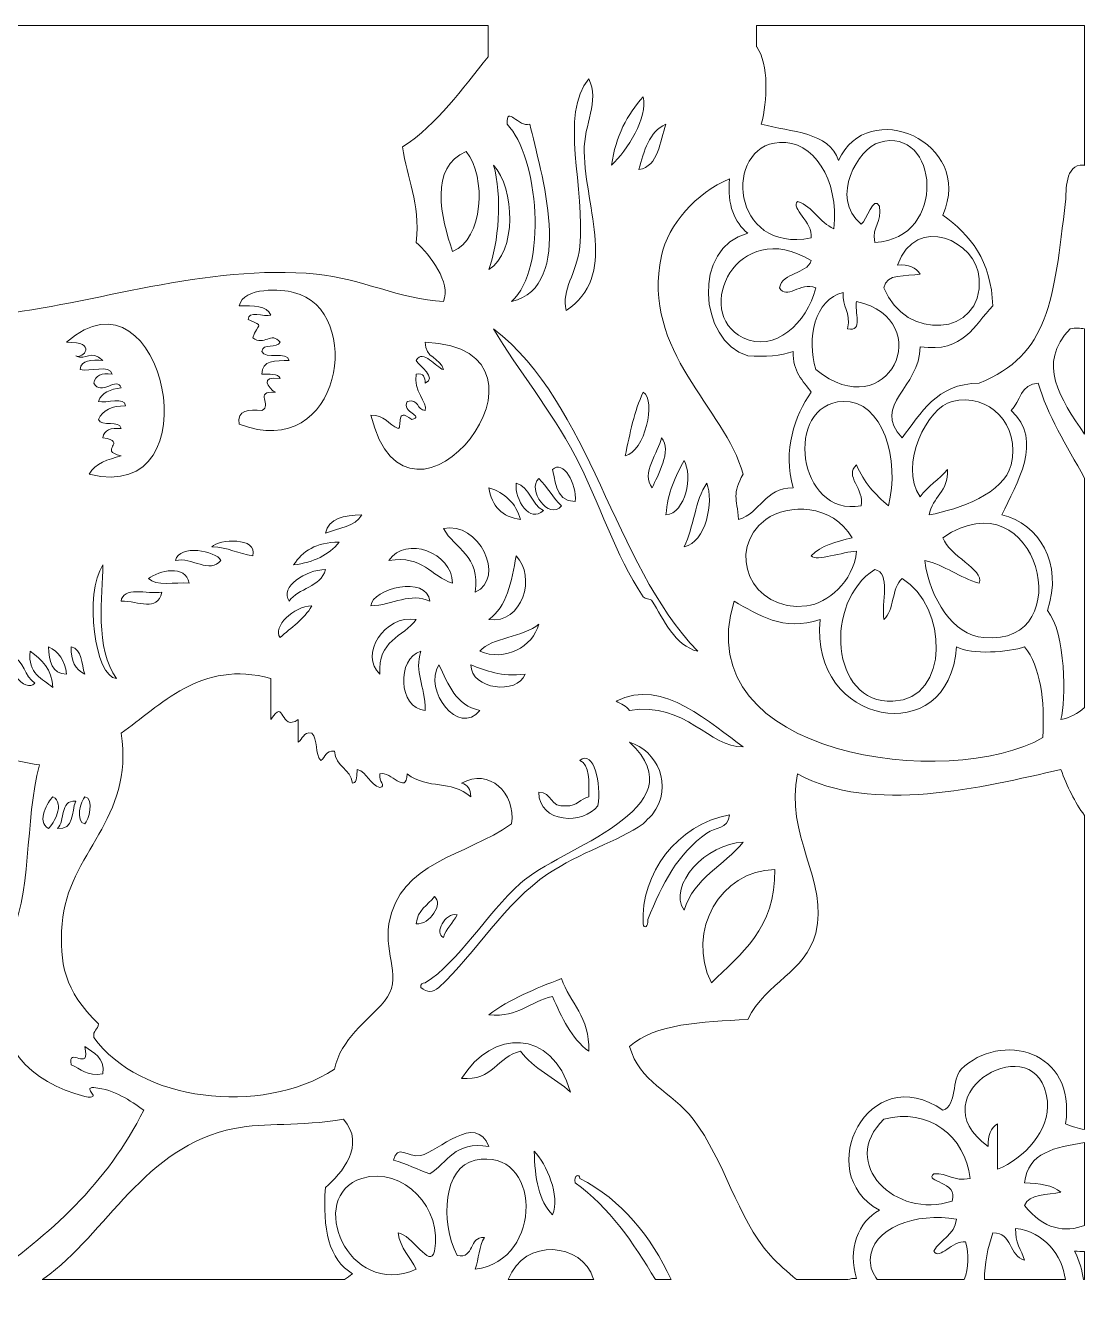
# Model space of a CAD drawing. Header units: millimetres. Extents: x -1200 to 1200, y -609 to 618.
# Drawn here: x 203 to 1200, y -609 to 590 of the extents above; entities that cross this region are included whole.
import ezdxf

# ---------------------------------------------------------------- set-up
doc = ezdxf.new("R2010")
doc.units = ezdxf.units.MM
doc.header["$MEASUREMENT"] = 0
doc.layers.add('Layer 1', color=7, linetype='Continuous')

msp = doc.modelspace()

# ---------------------------------------------------------------- linework, layer by layer
at = {"layer": 'Layer 1', "color": 250, "lineweight": 20}
for points, knots in [([(638.6549, 560.4692), (638.6549, 560.4692), (638.6549, 589.9734), (638.6549, 589.9734), (638.6549, 589.9734), (-224.3092, 589.9734), (-224.3092, 589.9734), (-222.1665, 581.8526), (-221.8859, 572.2753), (-224.0631, 561.2108), (-222.739, 555.4054), (-213.3617, 557.6607), (-206.9671, 556.9343), (-215.7994, 531.5684), (-242.899, 524.4742), (-258.255, 505.6338), (-208.758, 476.6841), (-141.5784, 462.6889), (-74.476, 462.8823), (-77.9336, 482.8049), (-93.6852, 541.579), (-65.9295, 561.2108), (-19.3217, 584.0377), (29.5794, 560.7917), (36.6441, 518.4581), (113.0028, 579.8385), (199.8909, 465.2707), (130.6693, 407.3052), (157.4608, 389.9287), (177.1866, 365.4813), (173.4086, 317.5275), (266.4697, 327.5393), (373.3307, 366.0245), (476.8562, 356.0027), (518.9558, 351.9297), (555.5843, 332.2318), (596.5247, 330.353), (604.1528, 348.0875), (583.6481, 374.3823), (570.8812, 385.93), (574.8707, 424.1223), (562.0735, 445.522), (558.0596, 475.7066), (591.328, 497.5559), (613.8088, 530.1941), (638.6549, 560.4692)], [0, 0, 0, 0, 0.066666667, 0.066666667, 0.066666667, 0.133333333, 0.133333333, 0.133333333, 0.2, 0.2, 0.2, 0.266666667, 0.266666667, 0.266666667, 0.333333333, 0.333333333, 0.333333333, 0.4, 0.4, 0.4, 0.466666667, 0.466666667, 0.466666667, 0.533333333, 0.533333333, 0.533333333, 0.6, 0.6, 0.6, 0.666666667, 0.666666667, 0.666666667, 0.733333333, 0.733333333, 0.733333333, 0.8, 0.8, 0.8, 0.866666667, 0.866666667, 0.866666667, 0.933333333, 0.933333333, 0.933333333, 1, 1, 1, 1]), ([(891.2957, 589.9734), (891.2957, 589.9734), (891.2957, 569.7424), (891.2957, 569.7424), (891.2957, 569.7424), (891.4238, 569.7597), (891.4238, 569.7597), (902.9763, 553.4351), (901.5068, 518.8265), (895.697, 497.0829), (923.8767, 489.6468), (959.8106, 489.9612), (968.354, 462.8823), (995.3906, 523.6105), (1096.6412, 481.0756), (1066.6523, 411.5807), (1092.3293, 393.0893), (1112.0968, 368.6826), (1113.6659, 326.0775), (1095.8194, 308.3022), (1086.7411, 281.7573), (1045.2842, 287.6024), (1045.1835, 249.2005), (999.1472, 233.2746), (1028.1862, 202.0991), (1046.4934, 225.1122), (1059.9587, 252.9745), (1100.8443, 253.4018), (1166.4252, 280.2874), (1170.9761, 330.6714), (1182.0476, 424.4061), (1183.2243, 434.3537), (1180.6869, 459.3829), (1199.1436, 458.6068), (1199.4202, 458.4725), (1199.6876, 458.3311), (1199.95, 458.1867), (1199.95, 458.1867), (1199.95, 589.9734), (1199.95, 589.9734), (1199.95, 589.9734), (891.2957, 589.9734), (891.2957, 589.9734)], [0, 0, 0, 0, 0.071428571, 0.071428571, 0.071428571, 0.142857143, 0.142857143, 0.142857143, 0.214285714, 0.214285714, 0.214285714, 0.285714286, 0.285714286, 0.285714286, 0.357142857, 0.357142857, 0.357142857, 0.428571429, 0.428571429, 0.428571429, 0.5, 0.5, 0.5, 0.571428571, 0.571428571, 0.571428571, 0.642857143, 0.642857143, 0.642857143, 0.714285714, 0.714285714, 0.714285714, 0.785714286, 0.785714286, 0.785714286, 0.857142857, 0.857142857, 0.857142857, 0.928571429, 0.928571429, 0.928571429, 1, 1, 1, 1]), ([(729.0149, 471.4311), (729.0149, 471.4311), (729.0149, 471.4311), (729.0149, 471.4311), (728.5064, 497.4095), (744.0159, 518.5253), (733.2891, 539.8335), (705.1878, 506.3011), (730.4295, 436.3546), (724.7406, 381.6545), (722.0691, 355.9539), (707.2665, 341.9506), (711.92, 321.803), (761.2827, 354.1544), (730.1081, 415.6802), (729.0149, 471.4311)], [0, 0, 0, 0, 0.2, 0.2, 0.2, 0.4, 0.4, 0.4, 0.6, 0.6, 0.6, 0.8, 0.8, 0.8, 1, 1, 1, 1]), ([(660.6332, 330.353), (660.6332, 330.353), (660.6332, 330.353), (660.6332, 330.353), (721.6523, 344.282), (687.9504, 453.7636), (677.7282, 497.0829), (667.3186, 493.2662), (655.7447, 516.1449), (656.3589, 497.0829), (685.9837, 467.1486), (695.1911, 361.3056), (660.6332, 330.353)], [0, 0, 0, 0, 0.25, 0.25, 0.25, 0.5, 0.5, 0.5, 0.75, 0.75, 0.75, 1, 1, 1, 1]), ([(784.576, 522.7336), (784.576, 522.7336), (784.576, 522.7336), (784.576, 522.7336), (769.5455, 506.4171), (758.7149, 485.8984), (754.6594, 458.6068), (769.4845, 472.3497), (789.2844, 503.6757), (784.576, 522.7336)], [0, 0, 0, 0, 0.333333333, 0.333333333, 0.333333333, 0.666666667, 0.666666667, 0.666666667, 1, 1, 1, 1]), ([(805.9451, 497.0829), (805.9451, 497.0829), (805.9451, 497.0829), (805.9451, 497.0829), (789.9973, 490.2349), (785.5024, 471.9286), (780.3017, 454.3313), (799.7387, 457.6882), (799.5719, 480.6585), (805.9451, 497.0829)], [0, 0, 0, 0, 0.333333333, 0.333333333, 0.333333333, 0.666666667, 0.666666667, 0.666666667, 1, 1, 1, 1]), ([(1006.8181, 479.982), (1006.8181, 479.982), (1006.8181, 479.982), (1006.8181, 479.982), (987.3608, 474.372), (959.413, 428.5686), (989.7221, 403.0297), (994.99, 406.7162), (1001.5503, 430.5512), (1006.8181, 420.1296), (1009.8446, 404.2748), (999.5185, 401.7857), (1002.5448, 385.93), (1072.0696, 389.2411), (1062.5836, 496.0636), (1006.8181, 479.982)], [0, 0, 0, 0, 0.2, 0.2, 0.2, 0.4, 0.4, 0.4, 0.6, 0.6, 0.6, 0.8, 0.8, 0.8, 1, 1, 1, 1]), ([(912.7919, 479.982), (912.7919, 479.982), (912.7919, 479.982), (912.7919, 479.982), (859.6654, 476.5712), (866.7821, 374.5501), (942.7096, 390.2054), (944.417, 404.9839), (922.6595, 418.268), (929.8889, 424.4061), (944.6509, 419.2202), (950.0631, 404.6828), (964.0797, 398.7543), (968.8625, 445.5718), (944.5961, 482.0246), (912.7919, 479.982)], [0, 0, 0, 0, 0.2, 0.2, 0.2, 0.4, 0.4, 0.4, 0.6, 0.6, 0.6, 0.8, 0.8, 0.8, 1, 1, 1, 1]), ([(605.0711, 377.379), (605.0711, 377.379), (605.0711, 377.379), (605.0711, 377.379), (634.2718, 388.7904), (637.1224, 447.2727), (617.8948, 471.4311), (582.7643, 457.1541), (594.2783, 408.8922), (605.0711, 377.379)], [0, 0, 0, 0, 0.333333333, 0.333333333, 0.333333333, 0.666666667, 0.666666667, 0.666666667, 1, 1, 1, 1]), ([(643.5372, 458.6068), (643.5372, 458.6068), (643.5372, 458.6068), (643.5372, 458.6068), (652.3186, 430.1179), (648.2529, 384.515), (639.2641, 360.2792), (665.5705, 376.6771), (663.9759, 436.6466), (643.5372, 458.6068)], [0, 0, 0, 0, 0.333333333, 0.333333333, 0.333333333, 0.666666667, 0.666666667, 0.666666667, 1, 1, 1, 1]), ([(801.6708, 373.1056), (801.6708, 373.1056), (801.6708, 373.1056), (801.6708, 373.1056), (782.4678, 282.7664), (861.373, 230.6603), (878.601, 167.8985), (868.1794, 149.0866), (872.4923, 145.8884), (874.3268, 125.1469), (895.0838, 131.4589), (898.6512, 154.9694), (925.6146, 155.0742), (915.735, 190.3012), (927.1126, 222.9617), (942.7096, 244.8508), (935.0256, 255.6895), (925.0503, 264.2395), (925.6146, 283.3259), (914.3702, 278.9009), (899.3866, 278.2082), (882.8753, 279.0504), (836.3875, 293.6885), (830.7546, 381.4866), (882.8753, 394.4798), (870.6384, 405.0429), (863.4098, 420.6077), (865.7794, 445.7814), (834.0769, 431.9449), (808.0644, 403.1894), (801.6708, 373.1056)], [0, 0, 0, 0, 0.1, 0.1, 0.1, 0.2, 0.2, 0.2, 0.3, 0.3, 0.3, 0.4, 0.4, 0.4, 0.5, 0.5, 0.5, 0.6, 0.6, 0.6, 0.7, 0.7, 0.7, 0.8, 0.8, 0.8, 0.9, 0.9, 0.9, 1, 1, 1, 1]), ([(878.601, 296.1533), (878.601, 296.1533), (878.601, 296.1533), (878.601, 296.1533), (907.9584, 281.8184), (938.9957, 309.6409), (946.9839, 343.1784), (932.0296, 349.1821), (919.6248, 331.1881), (912.7919, 343.1784), (916.1987, 358.2956), (937.7478, 355.2693), (942.7096, 368.8302), (872.5583, 411.2593), (830.1201, 319.8205), (878.601, 296.1533)], [0, 0, 0, 0, 0.2, 0.2, 0.2, 0.4, 0.4, 0.4, 0.6, 0.6, 0.6, 0.8, 0.8, 0.8, 1, 1, 1, 1]), ([(1100.8443, 351.7283), (1100.8443, 351.7283), (1100.8443, 351.7283), (1100.8443, 351.7283), (1098.4442, 387.3164), (1041.6018, 413.5094), (1023.9151, 364.5547), (1034.5279, 365.1975), (1041.6516, 362.3463), (1045.2842, 356.0027), (1032.0364, 353.5816), (1012.7784, 357.1644), (1011.0913, 343.1784), (1030.4581, 292.3813), (1104.5418, 296.9447), (1100.8443, 351.7283)], [0, 0, 0, 0, 0.2, 0.2, 0.2, 0.4, 0.4, 0.4, 0.6, 0.6, 0.6, 0.8, 0.8, 0.8, 1, 1, 1, 1]), ([(271.7089, 236.3008), (271.7089, 236.3008), (271.7089, 236.3008), (271.7089, 236.3008), (279.2211, 233.8401), (296.8184, 241.4695), (297.3513, 232.0254), (284.3221, 232.234), (275.5907, 228.1436), (271.7089, 219.201), (274.3001, 211.819), (291.9808, 219.5255), (293.0782, 210.6491), (283.3368, 211.8444), (277.0144, 209.6227), (275.9832, 202.0991), (300.3656, 197.9671), (270.2273, 190.6694), (293.0782, 184.9983), (280.6774, 181.7248), (268.4944, 178.2357), (263.1604, 167.8985), (382.826, 137.1036), (332.8704, 372.8961), (241.7903, 291.8779), (271.474, 292.6327), (257.2083, 275.6111), (250.3388, 279.0504), (260.7076, 273.8584), (263.5702, 286.0654), (275.9832, 274.777), (265.3805, 275.4016), (255.2435, 275.5695), (254.6131, 266.2261), (263.4655, 263.684), (282.6899, 271.5127), (284.5307, 261.9506), (274.7893, 263.1458), (268.4649, 260.9252), (267.4337, 253.4018), (274.3296, 240.9009), (289.4638, 260.2193), (293.0782, 249.1263), (283.1069, 247.699), (274.6642, 244.743), (271.7089, 236.3008)], [0, 0, 0, 0, 0.066666667, 0.066666667, 0.066666667, 0.133333333, 0.133333333, 0.133333333, 0.2, 0.2, 0.2, 0.266666667, 0.266666667, 0.266666667, 0.333333333, 0.333333333, 0.333333333, 0.4, 0.4, 0.4, 0.466666667, 0.466666667, 0.466666667, 0.533333333, 0.533333333, 0.533333333, 0.6, 0.6, 0.6, 0.666666667, 0.666666667, 0.666666667, 0.733333333, 0.733333333, 0.733333333, 0.8, 0.8, 0.8, 0.866666667, 0.866666667, 0.866666667, 0.933333333, 0.933333333, 0.933333333, 1, 1, 1, 1]), ([(455.4849, 338.9029), (455.4849, 338.9029), (455.4849, 338.9029), (455.4849, 338.9029), (444.684, 341.5334), (408.3311, 344.7103), (404.2002, 326.0775), (417.7052, 326.7621), (429.9921, 326.2281), (434.1158, 317.5275), (427.9063, 315.19), (412.0247, 322.5212), (412.7466, 313.2531), (429.1877, 306.5566), (421.2199, 309.8871), (417.0208, 296.1533), (427.6805, 287.936), (434.5836, 302.6738), (442.6643, 291.8779), (440.0426, 285.9494), (426.211, 291.234), (425.5693, 283.3259), (428.5358, 274.893), (449.4168, 284.3777), (451.2117, 274.777), (438.4734, 274.6936), (425.1707, 275.1768), (425.5693, 261.9506), (431.9629, 261.2243), (441.3412, 263.4785), (442.6643, 257.6762), (423.4236, 260.6526), (431.249, 248.8892), (438.3901, 244.8508), (417.1969, 246.6543), (435.9738, 232.0467), (425.5693, 227.7509), (413.3314, 228.5932), (402.2416, 228.285), (404.2002, 214.9246), (501.0504, 177.5511), (522.988, 322.4785), (455.4849, 338.9029)], [0, 0, 0, 0, 0.071428571, 0.071428571, 0.071428571, 0.142857143, 0.142857143, 0.142857143, 0.214285714, 0.214285714, 0.214285714, 0.285714286, 0.285714286, 0.285714286, 0.357142857, 0.357142857, 0.357142857, 0.428571429, 0.428571429, 0.428571429, 0.5, 0.5, 0.5, 0.571428571, 0.571428571, 0.571428571, 0.642857143, 0.642857143, 0.642857143, 0.714285714, 0.714285714, 0.714285714, 0.785714286, 0.785714286, 0.785714286, 0.857142857, 0.857142857, 0.857142857, 0.928571429, 0.928571429, 0.928571429, 1, 1, 1, 1]), ([(946.9839, 266.2261), (946.9839, 266.2261), (946.9839, 266.2261), (946.9839, 266.2261), (1015.3157, 210.6002), (1062.4208, 312.7862), (985.449, 330.353), (982.8618, 321.5396), (992.3438, 300.6526), (976.9015, 304.7022), (980.1852, 320.8143), (971.6886, 325.1386), (972.6272, 338.9029), (946.0981, 331.9399), (938.1139, 295.8523), (946.9839, 266.2261)], [0, 0, 0, 0, 0.2, 0.2, 0.2, 0.4, 0.4, 0.4, 0.6, 0.6, 0.6, 0.8, 0.8, 0.8, 1, 1, 1, 1]), ([(720.4664, 184.9983), (720.4664, 184.9983), (720.4664, 184.9983), (720.4664, 184.9983), (743.7474, 140.8369), (757.9633, 91.8353), (784.576, 52.4701), (786.2244, 50.0318), (791.0621, 51.4844), (793.1235, 48.1946), (803.4292, 31.7622), (814.4275, 6.2192), (835.8617, 1.1685), (754.9085, 85.4938), (736.5394, 232.4252), (643.5372, 304.7022), (667.1152, 264.5395), (697.0654, 229.3948), (720.4664, 184.9983)], [0, 0, 0, 0, 0.166666667, 0.166666667, 0.166666667, 0.333333333, 0.333333333, 0.333333333, 0.5, 0.5, 0.5, 0.666666667, 0.666666667, 0.666666667, 0.833333333, 0.833333333, 0.833333333, 1, 1, 1, 1]), ([(1199.95, 304.69), (1199.95, 304.69), (1199.95, 205.506), (1199.95, 205.506), (1177.1409, 239.138), (1154.712, 271.5401), (1186.3218, 304.7022), (1191.426, 305.3787), (1195.9218, 305.1894), (1199.95, 304.69)], [0, 0, 0, 0, 0.333333333, 0.333333333, 0.333333333, 0.666666667, 0.666666667, 0.666666667, 1, 1, 1, 1]), ([(570.8812, 261.9506), (570.8812, 261.9506), (570.8812, 261.9506), (570.8812, 261.9506), (567.621, 246.4366), (581.6905, 235.4118), (579.4287, 227.7509), (570.9362, 227.8038), (573.9941, 239.4156), (562.3339, 236.3008), (556.6897, 225.6005), (579.2283, 222.916), (566.607, 219.201), (550.8474, 231.6155), (558.2844, 212.7792), (553.7854, 210.6491), (544.7619, 214.4485), (541.1518, 223.6677), (528.1409, 223.4755), (563.2815, 79.0984), (725.5054, 285.6727), (579.4287, 291.8779), (578.6691, 276.8644), (593.8654, 277.8166), (596.5247, 266.2261), (589.3207, 267.9717), (577.3165, 286.3705), (570.8812, 274.777), (573.6912, 269.9675), (590.6895, 258.2112), (579.4287, 253.4018), (578.9447, 258.6161), (578.1525, 263.5212), (570.8812, 261.9506)], [0, 0, 0, 0, 0.090909091, 0.090909091, 0.090909091, 0.181818182, 0.181818182, 0.181818182, 0.272727273, 0.272727273, 0.272727273, 0.363636364, 0.363636364, 0.363636364, 0.454545455, 0.454545455, 0.454545455, 0.545454545, 0.545454545, 0.545454545, 0.636363636, 0.636363636, 0.636363636, 0.727272727, 0.727272727, 0.727272727, 0.818181818, 0.818181818, 0.818181818, 0.909090909, 0.909090909, 0.909090909, 1, 1, 1, 1]), ([(1199.95, 164.1429), (1199.95, 164.1429), (1199.95, -51.8267), (1199.95, -51.8267), (1193.4385, -57.3187), (1186.0554, -61.2727), (1177.7745, -62.9583), (1182.4565, -45.7314), (1182.6823, 18.8961), (1164.9527, 39.6447), (1164.9527, 39.6447), (1164.9527, 39.6447), (1164.9527, 39.6447), (1180.265, 83.7239), (1156.7632, 121.4309), (1122.2144, 129.4224), (1135.5933, 159.2692), (1162.2933, 199.3862), (1130.7609, 227.7509), (1139.4833, 236.1259), (1139.714, 252.9918), (1156.4042, 253.4018), (1164.728, 223.8316), (1182.8835, 194.9907), (1199.95, 164.1429)], [0, 0, 0, 0, 0.125, 0.125, 0.125, 0.25, 0.25, 0.25, 0.375, 0.375, 0.375, 0.5, 0.5, 0.5, 0.625, 0.625, 0.625, 0.75, 0.75, 0.75, 0.875, 0.875, 0.875, 1, 1, 1, 1]), ([(784.576, 244.8508), (784.576, 244.8508), (784.576, 244.8508), (784.576, 244.8508), (776.057, 227.7205), (772.1752, 205.9576), (767.48, 184.9983), (786.1035, 188.9158), (797.1048, 237.2317), (784.576, 244.8508)], [0, 0, 0, 0, 0.333333333, 0.333333333, 0.333333333, 0.666666667, 0.666666667, 0.666666667, 1, 1, 1, 1]), ([(1130.7609, 176.4495), (1130.7609, 176.4495), (1130.7609, 176.4495), (1130.7609, 176.4495), (1139.9561, 214.3101), (1110.2632, 244.6758), (1075.1998, 236.3008), (1052.4069, 230.8566), (1024.3299, 176.5237), (1045.2842, 146.5222), (1052.229, 156.6763), (1063.4347, 162.5681), (1070.9265, 172.174), (1072.1449, 151.0021), (1056.5367, 146.6646), (1053.8307, 129.4224), (1081.8873, 134.9054), (1124.3174, 149.9219), (1130.7609, 176.4495)], [0, 0, 0, 0, 0.166666667, 0.166666667, 0.166666667, 0.333333333, 0.333333333, 0.333333333, 0.5, 0.5, 0.5, 0.666666667, 0.666666667, 0.666666667, 0.833333333, 0.833333333, 0.833333333, 1, 1, 1, 1]), ([(972.6272, 236.3008), (972.6272, 236.3008), (972.6272, 236.3008), (972.6272, 236.3008), (916.4397, 233.9296), (929.1913, 127.0797), (989.7221, 137.9723), (993.4788, 153.412), (973.036, 166.4998), (985.449, 176.4495), (991.8883, 160.0861), (1003.1459, 148.5526), (1015.3656, 137.9723), (1026.373, 180.6476), (1010.3236, 237.8878), (972.6272, 236.3008)], [0, 0, 0, 0, 0.2, 0.2, 0.2, 0.4, 0.4, 0.4, 0.6, 0.6, 0.6, 0.8, 0.8, 0.8, 1, 1, 1, 1]), ([(801.6708, 202.0991), (801.6708, 202.0991), (801.6708, 202.0991), (801.6708, 202.0991), (799.1925, 188.7235), (781.7742, 168.0979), (793.1235, 155.0742), (797.715, 166.3412), (812.172, 189.9177), (801.6708, 202.0991)], [0, 0, 0, 0, 0.333333333, 0.333333333, 0.333333333, 0.666666667, 0.666666667, 0.666666667, 1, 1, 1, 1]), ([(720.4664, 142.2478), (720.4664, 142.2478), (720.4664, 142.2478), (720.4664, 142.2478), (722.4495, 158.6934), (708.9687, 181.7635), (699.0983, 172.174), (701.6691, 167.1345), (700.3755, 141.6293), (720.4664, 142.2478)], [0, 0, 0, 0, 0.333333333, 0.333333333, 0.333333333, 0.666666667, 0.666666667, 0.666666667, 1, 1, 1, 1]), ([(823.0411, 180.7249), (823.0411, 180.7249), (823.0411, 180.7249), (823.0411, 180.7249), (815.0224, 165.9444), (807.5143, 150.6511), (805.9451, 129.4224), (824.5054, 130.938), (831.258, 166.629), (823.0411, 180.7249)], [0, 0, 0, 0, 0.333333333, 0.333333333, 0.333333333, 0.666666667, 0.666666667, 0.666666667, 1, 1, 1, 1]), ([(1105.1174, 13.995), (1105.1174, 13.995), (1105.1174, 13.995), (1105.1174, 13.995), (1196.9063, 5.6363), (1155.8245, 169.2178), (1066.6523, 108.0471), (1072.2456, 90.7377), (1105.4968, 78.6387), (1100.8443, 65.2955), (1081.9248, 70.5984), (1068.9994, 81.8948), (1049.5574, 86.6707), (1054.6748, 49.8242), (1075.997, 16.6449), (1105.1174, 13.995)], [0, 0, 0, 0, 0.2, 0.2, 0.2, 0.4, 0.4, 0.4, 0.6, 0.6, 0.6, 0.8, 0.8, 0.8, 1, 1, 1, 1]), ([(690.5508, 133.6979), (690.5508, 133.6979), (690.5508, 133.6979), (690.5508, 133.6979), (678.9393, 139.1838), (678.2488, 155.5909), (664.9064, 159.3486), (663.4094, 143.383), (677.9366, 121.3648), (690.5508, 133.6979)], [0, 0, 0, 0, 0.333333333, 0.333333333, 0.333333333, 0.666666667, 0.666666667, 0.666666667, 1, 1, 1, 1]), ([(707.6458, 137.9723), (707.6458, 137.9723), (707.6458, 137.9723), (707.6458, 137.9723), (699.5406, 145.5365), (694.3827, 156.0588), (686.2765, 163.623), (674.8562, 153.5371), (695.6101, 123.8907), (707.6458, 137.9723)], [0, 0, 0, 0, 0.333333333, 0.333333333, 0.333333333, 0.666666667, 0.666666667, 0.666666667, 1, 1, 1, 1]), ([(844.4102, 159.3486), (844.4102, 159.3486), (844.4102, 159.3486), (844.4102, 159.3486), (833.2868, 143.4003), (832.1681, 117.4413), (823.0411, 99.4972), (843.6424, 103.2132), (851.2054, 142.4491), (844.4102, 159.3486)], [0, 0, 0, 0, 0.333333333, 0.333333333, 0.333333333, 0.666666667, 0.666666667, 0.666666667, 1, 1, 1, 1]), ([(669.1807, 125.1469), (669.1807, 125.1469), (669.1807, 125.1469), (669.1807, 125.1469), (664.4976, 140.4116), (654.5233, 150.3897), (639.2641, 155.0742), (641.7841, 137.6427), (651.7562, 127.6687), (669.1807, 125.1469)], [0, 0, 0, 0, 0.333333333, 0.333333333, 0.333333333, 0.666666667, 0.666666667, 0.666666667, 1, 1, 1, 1]), ([(899.9713, 125.1469), (899.9713, 125.1469), (899.9713, 125.1469), (899.9713, 125.1469), (861.7227, 97.0822), (885.3556, 37.4658), (938.4354, 43.9202), (958.0269, 46.2985), (982.2221, 66.273), (985.449, 95.2217), (972.4858, 95.118), (947.421, 85.1357), (942.7096, 90.9462), (951.5672, 100.611), (966.4035, 104.2966), (981.1747, 108.0471), (962.4944, 139.846), (920.9854, 140.5704), (899.9713, 125.1469)], [0, 0, 0, 0, 0.166666667, 0.166666667, 0.166666667, 0.333333333, 0.333333333, 0.333333333, 0.5, 0.5, 0.5, 0.666666667, 0.666666667, 0.666666667, 0.833333333, 0.833333333, 0.833333333, 1, 1, 1, 1]), ([(519.5945, 129.4224), (519.5945, 129.4224), (519.5945, 129.4224), (519.5945, 129.4224), (502.9073, 129.0135), (488.488, 126.3371), (485.4037, 112.3216), (497.5155, 117.307), (513.6677, 118.25), (519.5945, 129.4224)], [0, 0, 0, 0, 0.333333333, 0.333333333, 0.333333333, 0.666666667, 0.666666667, 0.666666667, 1, 1, 1, 1]), ([(626.4413, 56.7456), (626.4413, 56.7456), (626.4413, 56.7456), (626.4413, 56.7456), (655.9665, 70.3553), (629.3671, 124.1958), (596.5247, 116.5969), (607.222, 97.3681), (631.3623, 91.5942), (626.4413, 56.7456)], [0, 0, 0, 0, 0.333333333, 0.333333333, 0.333333333, 0.666666667, 0.666666667, 0.666666667, 1, 1, 1, 1]), ([(417.0208, 90.9462), (417.0208, 90.9462), (417.0208, 90.9462), (417.0208, 90.9462), (422.13, 109.1243), (384.6534, 106.6941), (378.5557, 99.4972), (393.865, 99.137), (403.2524, 92.8494), (417.0208, 90.9462)], [0, 0, 0, 0, 0.333333333, 0.333333333, 0.333333333, 0.666666667, 0.666666667, 0.666666667, 1, 1, 1, 1]), ([(605.0711, 65.2955), (605.0711, 65.2955), (605.0711, 65.2955), (605.0711, 65.2955), (604.7009, 94.2279), (560.9559, 110.2596), (545.2389, 86.6707), (577.4132, 91.7814), (584.4616, 71.759), (605.0711, 65.2955)], [0, 0, 0, 0, 0.333333333, 0.333333333, 0.333333333, 0.666666667, 0.666666667, 0.666666667, 1, 1, 1, 1]), ([(387.1032, 86.6707), (387.1032, 86.6707), (387.1032, 86.6707), (387.1032, 86.6707), (382.1456, 95.7069), (347.8917, 102.2519), (344.3649, 86.6707), (359.2857, 89.9107), (376.6318, 73.7335), (387.1032, 86.6707)], [0, 0, 0, 0, 0.333333333, 0.333333333, 0.333333333, 0.666666667, 0.666666667, 0.666666667, 1, 1, 1, 1]), ([(498.2253, 103.7726), (498.2253, 103.7726), (498.2253, 103.7726), (498.2253, 103.7726), (476.7372, 103.8886), (463.7995, 95.4557), (455.4849, 82.3974), (474.3972, 84.8561), (488.6843, 91.939), (498.2253, 103.7726)], [0, 0, 0, 0, 0.333333333, 0.333333333, 0.333333333, 0.666666667, 0.666666667, 0.666666667, 1, 1, 1, 1]), ([(664.9064, 90.9462), (664.9064, 90.9462), (664.9064, 90.9462), (664.9064, 90.9462), (660.7299, 66.623), (655.9836, 42.8673), (639.2641, 31.0948), (670.7132, 26.327), (684.261, 71.7428), (664.9064, 90.9462)], [0, 0, 0, 0, 0.333333333, 0.333333333, 0.333333333, 0.666666667, 0.666666667, 0.666666667, 1, 1, 1, 1]), ([(288.8039, -24.4822), (288.8039, -24.4822), (288.8039, -24.4822), (288.8039, -24.4822), (268.4069, 2.6344), (275.2103, 54.4781), (275.9832, 82.3974), (257.8887, 56.1942), (268.5492, -23.8983), (288.8039, -24.4822)], [0, 0, 0, 0, 0.333333333, 0.333333333, 0.333333333, 0.666666667, 0.666666667, 0.666666667, 1, 1, 1, 1]), ([(357.1866, 65.2955), (357.1866, 65.2955), (357.1866, 65.2955), (357.1866, 65.2955), (353.9721, 83.0566), (328.6215, 77.186), (318.7205, 69.5699), (325.8137, 62.4147), (343.8137, 66.1693), (357.1866, 65.2955)], [0, 0, 0, 0, 0.333333333, 0.333333333, 0.333333333, 0.666666667, 0.666666667, 0.666666667, 1, 1, 1, 1]), ([(485.4037, 78.1219), (485.4037, 78.1219), (485.4037, 78.1219), (485.4037, 78.1219), (467.0639, 77.7953), (441.9921, 61.8888), (451.2117, 48.1946), (459.7714, 61.0038), (481.0958, 61.0536), (485.4037, 78.1219)], [0, 0, 0, 0, 0.333333333, 0.333333333, 0.333333333, 0.666666667, 0.666666667, 0.666666667, 1, 1, 1, 1]), ([(583.703, 48.1946), (583.703, 48.1946), (583.703, 48.1946), (583.703, 48.1946), (580.8149, 73.29), (529.4813, 60.3476), (528.1409, 43.9202), (548.7861, 44.6201), (565.8556, 57.0955), (583.703, 48.1946)], [0, 0, 0, 0, 0.333333333, 0.333333333, 0.333333333, 0.666666667, 0.666666667, 0.666666667, 1, 1, 1, 1]), ([(1019.6398, -45.8575), (1019.6398, -45.8575), (1019.6398, -45.8575), (1019.6398, -45.8575), (1073.9143, -43.6317), (1071.2611, 43.7238), (1028.1862, 69.5699), (1018.213, 61.0211), (1021.0676, 39.6447), (1011.0913, 31.0948), (1008.4371, 46.9638), (1018.0411, 75.0986), (1002.5448, 78.1219), (954.5377, 47.9739), (960.3638, -48.2877), (1019.6398, -45.8575)], [0, 0, 0, 0, 0.2, 0.2, 0.2, 0.4, 0.4, 0.4, 0.6, 0.6, 0.6, 0.8, 0.8, 0.8, 1, 1, 1, 1]), ([(331.5433, 56.7456), (331.5433, 56.7456), (331.5433, 56.7456), (331.5433, 56.7456), (317.7117, 54.9043), (294.577, 62.373), (293.0782, 48.1946), (310.3327, 48.8294), (326.4269, 37.5858), (331.5433, 56.7456)], [0, 0, 0, 0, 0.333333333, 0.333333333, 0.333333333, 0.666666667, 0.666666667, 0.666666667, 1, 1, 1, 1]), ([(1160.6795, -80.0591), (1160.6795, -80.0591), (1160.6795, -80.0591), (1160.6795, -80.0591), (1162.6148, -43.9196), (1158.5378, -13.7991), (1143.5825, 5.444), (1128.6375, 0.2795), (1093.8985, -2.5138), (1079.474, 5.444), (1073.1099, -93.7095), (939.6923, -68.1676), (951.257, 31.0948), (916.0198, 19.251), (892.8546, 35.7751), (870.0537, 48.1946), (825.0394, -99.2708), (1074.1951, -129.9244), (1160.6795, -80.0591)], [0, 0, 0, 0, 0.166666667, 0.166666667, 0.166666667, 0.333333333, 0.333333333, 0.333333333, 0.5, 0.5, 0.5, 0.666666667, 0.666666667, 0.666666667, 0.833333333, 0.833333333, 0.833333333, 1, 1, 1, 1]), ([(472.5809, 43.9202), (472.5809, 43.9202), (472.5809, 43.9202), (472.5809, 43.9202), (455.3721, 43.8704), (435.6188, 24.1054), (442.6643, 13.995), (453.0189, 23.5886), (465.4196, 31.1314), (472.5809, 43.9202)], [0, 0, 0, 0, 0.333333333, 0.333333333, 0.333333333, 0.666666667, 0.666666667, 0.666666667, 1, 1, 1, 1]), ([(536.6894, -20.2067), (536.6894, -20.2067), (536.6894, -20.2067), (536.6894, -20.2067), (533.906, 11.0796), (558.7592, 14.7162), (570.8812, 31.0948), (540.8589, 36.0874), (516.8314, -2.9309), (536.6894, -20.2067)], [0, 0, 0, 0, 0.333333333, 0.333333333, 0.333333333, 0.666666667, 0.666666667, 0.666666667, 1, 1, 1, 1]), ([(686.2765, 26.8203), (686.2765, 26.8203), (686.2765, 26.8203), (686.2765, 26.8203), (671.8949, 14.3785), (641.5969, 14.3277), (630.7156, 1.1685), (654.4268, -8.7516), (680.8044, 5.3515), (686.2765, 26.8203)], [0, 0, 0, 0, 0.333333333, 0.333333333, 0.333333333, 0.666666667, 0.666666667, 0.666666667, 1, 1, 1, 1]), ([(228.9696, -33.031), (228.9696, -33.031), (228.9696, -33.031), (228.9696, -33.031), (228.0056, -15.4714), (218.3669, -6.5879), (207.6005, 1.1685), (204.7204, -20.2402), (219.0106, -24.4659), (228.9696, -33.031)], [0, 0, 0, 0, 0.333333333, 0.333333333, 0.333333333, 0.666666667, 0.666666667, 0.666666667, 1, 1, 1, 1]), ([(241.7903, -20.2067), (241.7903, -20.2067), (241.7903, -20.2067), (241.7903, -20.2067), (240.2273, -7.5238), (234.3819, 0.8858), (224.6953, 5.444), (225.4509, -8.0487), (227.6963, -20.0562), (241.7903, -20.2067)], [0, 0, 0, 0, 0.333333333, 0.333333333, 0.333333333, 0.666666667, 0.666666667, 0.666666667, 1, 1, 1, 1]), ([(258.8862, -20.2067), (258.8862, -20.2067), (258.8862, -20.2067), (258.8862, -20.2067), (255.5689, -10.7006), (256.4192, 2.9722), (246.0646, 5.444), (245.856, -7.5899), (249.9462, -16.3239), (258.8862, -20.2067)], [0, 0, 0, 0, 0.333333333, 0.333333333, 0.333333333, 0.666666667, 0.666666667, 0.666666667, 1, 1, 1, 1]), ([(579.4287, -54.4073), (579.4287, -54.4073), (579.4287, -54.4073), (579.4287, -54.4073), (579.1368, -30.5979), (568.9146, -18.4031), (575.1545, 1.1685), (552.7044, -5.3519), (553.3012, -52.4288), (579.4287, -54.4073)], [0, 0, 0, 0, 0.333333333, 0.333333333, 0.333333333, 0.666666667, 0.666666667, 0.666666667, 1, 1, 1, 1]), ([(211.8747, -28.7577), (211.8747, -28.7577), (211.8747, -28.7577), (211.8747, -28.7577), (202.0825, -22.875), (201.8374, -7.4485), (190.5045, -3.1069), (180.9675, -11.314), (202.9723, -39.7042), (211.8747, -28.7577)], [0, 0, 0, 0, 0.333333333, 0.333333333, 0.333333333, 0.666666667, 0.666666667, 0.666666667, 1, 1, 1, 1]), ([(237.5181, -255.3379), (237.5181, -255.3379), (237.5181, -255.3379), (237.5181, -255.3379), (234.7255, -292.212), (239.6965, -317.9787), (271.7089, -349.3911), (271.474, -354.8547), (266.2286, -355.3114), (267.4337, -362.2165), (309.9523, -421.6916), (423.6117, -436.8759), (493.951, -392.1417), (500.0324, -362.9672), (524.2684, -347.7381), (540.9636, -328.0148), (558.9554, -306.7565), (540.1867, -284.9214), (545.2389, -255.3379), (555.3047, -196.3624), (616.8088, -192.0889), (660.6332, -161.2859), (664.586, -131.5936), (639.38, -108.5562), (613.6206, -122.8098), (618.9912, -124.5635), (622.3551, -128.3201), (622.1691, -135.6351), (602.8989, -119.0775), (582.8599, -129.5601), (562.3339, -114.2588), (561.3362, -134.7278), (547.1742, -110.9782), (536.6894, -114.2588), (535.0033, -121.6145), (543.0341, -125.2186), (536.6894, -127.0831), (526.7609, -124.1922), (525.2487, -112.8774), (515.3203, -109.9833), (514.6521, -115.0156), (516.0565, -122.117), (511.046, -122.8098), (509.068, -109.1156), (494.7738, -107.7383), (493.951, -92.8835), (485.5491, -91.6069), (485.4789, -98.6573), (481.1294, -101.4345), (475.1975, -95.9688), (478.5127, -81.2493), (472.5809, -75.7837), (464.1798, -74.505), (464.1098, -81.5576), (459.7592, -84.3336), (459.7592, -77.2109), (459.7592, -70.08), (459.7592, -62.9583), (442.4975, -75.2832), (447.4683, -41.4782), (434.1158, -62.9583), (434.1158, -50.1319), (434.1158, -37.3065), (434.1158, -24.4822), (368.2338, -5.9236), (329.5316, -50.7341), (293.0782, -75.7837), (306.0615, -157.8832), (242.6343, -187.8044), (237.5181, -255.3379)], [0, 0, 0, 0, 0.043478261, 0.043478261, 0.043478261, 0.086956522, 0.086956522, 0.086956522, 0.130434783, 0.130434783, 0.130434783, 0.173913043, 0.173913043, 0.173913043, 0.217391304, 0.217391304, 0.217391304, 0.260869565, 0.260869565, 0.260869565, 0.304347826, 0.304347826, 0.304347826, 0.347826087, 0.347826087, 0.347826087, 0.391304348, 0.391304348, 0.391304348, 0.434782609, 0.434782609, 0.434782609, 0.47826087, 0.47826087, 0.47826087, 0.52173913, 0.52173913, 0.52173913, 0.565217391, 0.565217391, 0.565217391, 0.608695652, 0.608695652, 0.608695652, 0.652173913, 0.652173913, 0.652173913, 0.695652174, 0.695652174, 0.695652174, 0.739130435, 0.739130435, 0.739130435, 0.782608696, 0.782608696, 0.782608696, 0.826086957, 0.826086957, 0.826086957, 0.869565217, 0.869565217, 0.869565217, 0.913043478, 0.913043478, 0.913043478, 0.956521739, 0.956521739, 0.956521739, 1, 1, 1, 1]), ([(630.7156, -54.4073), (630.7156, -54.4073), (630.7156, -54.4073), (630.7156, -54.4073), (608.1983, -49.8573), (601.1609, -29.8186), (592.2505, -11.6558), (577.2332, -35.8305), (610.949, -79.2525), (630.7156, -54.4073)], [0, 0, 0, 0, 0.333333333, 0.333333333, 0.333333333, 0.666666667, 0.666666667, 0.666666667, 1, 1, 1, 1]), ([(673.4539, -20.2067), (673.4539, -20.2067), (673.4539, -20.2067), (673.4539, -20.2067), (650.4871, -23.229), (636.9433, -16.8254), (622.1691, -11.6558), (622.8688, -34.6861), (665.8624, -40.3054), (673.4539, -20.2067)], [0, 0, 0, 0, 0.333333333, 0.333333333, 0.333333333, 0.666666667, 0.666666667, 0.666666667, 1, 1, 1, 1]), ([(771.7542, -54.4073), (771.7542, -54.4073), (771.7542, -54.4073), (771.7542, -54.4073), (824.6641, -45.6907), (847.1142, -90.1319), (878.601, -88.6081), (849.2885, -68.6701), (803.3082, -22.521), (758.9325, -45.8575), (763.9827, -47.9317), (768.623, -50.4167), (771.7542, -54.4073)], [0, 0, 0, 0, 0.25, 0.25, 0.25, 0.5, 0.5, 0.5, 0.75, 0.75, 0.75, 1, 1, 1, 1]), ([(165.0767, -590.0266), (165.0767, -590.0266), (57.6095, -590.0266), (57.6095, -590.0266), (57.8109, -572.2839), (66.3523, -561.1176), (58.0133, -546.0473), (118.654, -545.3657), (114.6421, -430.7267), (45.1926, -443.4432), (54.7041, -392.2261), (15.3085, -353.9127), (-44.5604, -357.941), (-34.7813, -329.2467), (19.7108, -345.2794), (49.4658, -336.5668), (49.4658, -336.5668), (49.4658, -336.5668), (49.4658, -336.5668), (24.5312, -318.117), (-21.8132, -334.8588), (-53.1067, -336.5668), (-45.7532, -308.2976), (-14.9477, -303.484), (15.275, -298.0896), (10.5086, -287.1807), (-17.781, -299.8056), (-23.1901, -289.5396), (-44.1007, -204.8879), (-9.379, -113.2579), (66.5617, -88.6081), (88.0397, -167.2306), (53.4888, -277.5586), (130.6693, -302.364), (152.0649, -305.2408), (163.7506, -298.406), (181.956, -298.0896), (171.034, -374.5657), (207.9339, -403.2103), (258.8862, -417.7924), (277.6092, -420.9072), (255.4429, -409.2975), (267.4337, -409.2435), (288.0107, -411.4641), (300.9666, -421.2989), (314.4473, -430.6189), (280.0652, -499.1646), (226.0936, -548.1214), (165.0767, -590.0266)], [0, 0, 0, 0, 0.0625, 0.0625, 0.0625, 0.125, 0.125, 0.125, 0.1875, 0.1875, 0.1875, 0.25, 0.25, 0.25, 0.3125, 0.3125, 0.3125, 0.375, 0.375, 0.375, 0.4375, 0.4375, 0.4375, 0.5, 0.5, 0.5, 0.5625, 0.5625, 0.5625, 0.625, 0.625, 0.625, 0.6875, 0.6875, 0.6875, 0.75, 0.75, 0.75, 0.8125, 0.8125, 0.8125, 0.875, 0.875, 0.875, 0.9375, 0.9375, 0.9375, 1, 1, 1, 1]), ([(186.2302, -272.4388), (186.2302, -272.4388), (186.2302, -272.4388), (186.2302, -272.4388), (209.8204, -230.4847), (202.0276, -157.1355), (216.149, -105.7089), (190.6347, -101.3042), (165.9747, -96.0411), (143.4919, -88.6081), (138.4154, -124.8219), (115.6356, -163.0396), (126.395, -195.4875), (132.1479, -212.8295), (153.8475, -213.447), (156.3136, -233.9627), (144.8943, -236.7885), (129.6096, -235.7541), (122.1228, -242.5126), (135.2395, -260.7416), (154.7394, -272.5894), (186.2302, -272.4388)], [0, 0, 0, 0, 0.142857143, 0.142857143, 0.142857143, 0.285714286, 0.285714286, 0.285714286, 0.428571429, 0.428571429, 0.428571429, 0.571428571, 0.571428571, 0.571428571, 0.714285714, 0.714285714, 0.714285714, 0.857142857, 0.857142857, 0.857142857, 1, 1, 1, 1]), ([(592.2505, -315.1905), (592.2505, -315.1905), (592.2505, -315.1905), (592.2505, -315.1905), (627.38, -282.0243), (654.1217, -235.8405), (694.824, -208.3119), (724.7783, -188.0515), (760.2963, -177.8638), (784.576, -161.2859), (783.0323, -162.3417), (794.176, -151.2905), (793.1235, -152.7349), (813.7623, -124.413), (797.2837, -92.4044), (771.7542, -84.3336), (839.422, -147.6009), (705.4451, -183.6388), (669.1807, -216.8629), (636.5457, -246.7585), (611.1789, -290.2405), (579.4287, -310.915), (576.8202, -311.157), (574.3694, -311.5538), (575.1545, -315.1905), (581.4779, -320.1424), (585.9271, -320.1424), (592.2505, -315.1905)], [0, 0, 0, 0, 0.111111111, 0.111111111, 0.111111111, 0.222222222, 0.222222222, 0.222222222, 0.333333333, 0.333333333, 0.333333333, 0.444444444, 0.444444444, 0.444444444, 0.555555556, 0.555555556, 0.555555556, 0.666666667, 0.666666667, 0.666666667, 0.777777778, 0.777777778, 0.777777778, 0.888888889, 0.888888889, 0.888888889, 1, 1, 1, 1]), ([(741.8356, -144.1861), (741.8356, -144.1861), (741.8356, -144.1861), (741.8356, -144.1861), (745.2098, -123.5442), (738.2519, -90.9874), (724.7406, -101.4345), (734.6204, -105.8004), (733.5851, -121.0896), (733.2891, -135.6351), (725.1494, -137.4723), (722.5502, -144.8452), (711.92, -144.1861), (696.5264, -146.7577), (699.323, -131.1338), (686.2765, -131.3586), (686.1586, -161.0865), (728.7728, -162.1119), (741.8356, -144.1861)], [0, 0, 0, 0, 0.166666667, 0.166666667, 0.166666667, 0.333333333, 0.333333333, 0.333333333, 0.5, 0.5, 0.5, 0.666666667, 0.666666667, 0.666666667, 0.833333333, 0.833333333, 0.833333333, 1, 1, 1, 1]), ([(1199.95, -153.3097), (1199.95, -153.3097), (1199.95, -448.8895), (1199.95, -448.8895), (1193.6826, -447.3728), (1187.4588, -445.8154), (1182.0476, -443.4432), (1192.8538, -373.6818), (1120.7694, -356.0876), (1083.7483, -392.1417), (1074.6201, -401.5348), (1080.371, -425.8164), (1066.6523, -430.6189), (997.2729, -381.6265), (942.0292, -489.3351), (1006.8181, -524.6709), (987.2011, -535.0834), (976.4011, -562.0404), (985.449, -588.7968), (982.1754, -588.7317), (979.4326, -589.1966), (977.055, -590.0266), (977.055, -590.0266), (928.9492, -590.0266), (928.9492, -590.0266), (920.4821, -582.5407), (911.4292, -575.6164), (904.2455, -567.4225), (871.9065, -530.5414), (861.8681, -478.4801), (831.5896, -439.1677), (811.5048, -413.0918), (780.7492, -403.8237), (771.7542, -370.7663), (795.4064, -348.8235), (839.9774, -347.8053), (882.8753, -345.1156), (900.8519, -309.4786), (936.9344, -301.48), (946.9839, -263.8879), (959.5889, -216.7337), (917.109, -169.9192), (929.8889, -114.2588), (999.4259, -152.385), (1103.6581, -127.0892), (1177.7745, -109.9833), (1183.4042, -126.187), (1190.8158, -140.6094), (1199.95, -153.3097)], [0, 0, 0, 0, 0.0625, 0.0625, 0.0625, 0.125, 0.125, 0.125, 0.1875, 0.1875, 0.1875, 0.25, 0.25, 0.25, 0.3125, 0.3125, 0.3125, 0.375, 0.375, 0.375, 0.4375, 0.4375, 0.4375, 0.5, 0.5, 0.5, 0.5625, 0.5625, 0.5625, 0.625, 0.625, 0.625, 0.6875, 0.6875, 0.6875, 0.75, 0.75, 0.75, 0.8125, 0.8125, 0.8125, 0.875, 0.875, 0.875, 0.9375, 0.9375, 0.9375, 1, 1, 1, 1]), ([(228.9696, -135.6351), (228.9696, -135.6351), (228.9696, -135.6351), (228.9696, -135.6351), (224.2825, -139.9014), (212.9253, -158.9442), (224.6953, -165.5604), (229.3835, -161.295), (240.7388, -142.2533), (228.9696, -135.6351)], [0, 0, 0, 0, 0.333333333, 0.333333333, 0.333333333, 0.666666667, 0.666666667, 0.666666667, 1, 1, 1, 1]), ([(250.3388, -139.9106), (250.3388, -139.9106), (250.3388, -139.9106), (250.3388, -139.9106), (234.8964, -138.7112), (240.5649, -158.6339), (233.2438, -165.5604), (248.9567, -167.0302), (246.1653, -149.9894), (250.3388, -139.9106)], [0, 0, 0, 0, 0.333333333, 0.333333333, 0.333333333, 0.666666667, 0.666666667, 0.666666667, 1, 1, 1, 1]), ([(258.8862, -135.6351), (258.8862, -135.6351), (258.8862, -135.6351), (258.8862, -135.6351), (255.5394, -138.5983), (249.3747, -159.4905), (258.8862, -161.2859), (262.233, -158.3217), (268.3988, -137.4316), (258.8862, -135.6351)], [0, 0, 0, 0, 0.333333333, 0.333333333, 0.333333333, 0.666666667, 0.666666667, 0.666666667, 1, 1, 1, 1]), ([(784.576, -255.3379), (784.576, -255.3379), (784.576, -255.3379), (784.576, -255.3379), (784.8089, -259.8352), (790.0553, -258.703), (788.8492, -251.0625), (802.8119, -217.0368), (816.5926, -189.6506), (844.4102, -169.8357), (852.1909, -164.2959), (864.4105, -166.5552), (865.7794, -152.7349), (816.2091, -161.8321), (781.9421, -208.1868), (784.576, -255.3379)], [0, 0, 0, 0, 0.2, 0.2, 0.2, 0.4, 0.4, 0.4, 0.6, 0.6, 0.6, 0.8, 0.8, 0.8, 1, 1, 1, 1]), ([(823.0411, -242.5126), (823.0411, -242.5126), (823.0411, -242.5126), (823.0411, -242.5126), (832.3105, -211.8855), (860.7424, -200.4222), (878.601, -178.3857), (844.3186, -179.6298), (806.9591, -218.8913), (823.0411, -242.5126)], [0, 0, 0, 0, 0.333333333, 0.333333333, 0.333333333, 0.666666667, 0.666666667, 0.666666667, 1, 1, 1, 1]), ([(848.6844, -310.915), (848.6844, -310.915), (848.6844, -310.915), (848.6844, -310.915), (876.5845, -283.2521), (909.1146, -260.2106), (908.5188, -204.0365), (856.7926, -205.5318), (825.0241, -261.1372), (848.6844, -310.915)], [0, 0, 0, 0, 0.333333333, 0.333333333, 0.333333333, 0.666666667, 0.666666667, 0.666666667, 1, 1, 1, 1]), ([(587.9762, -229.6872), (587.9762, -229.6872), (587.9762, -229.6872), (587.9762, -229.6872), (581.8989, -237.8628), (571.7407, -241.9481), (570.8812, -255.3379), (583.4731, -256.2484), (596.9497, -236.2006), (587.9762, -229.6872)], [0, 0, 0, 0, 0.333333333, 0.333333333, 0.333333333, 0.666666667, 0.666666667, 0.666666667, 1, 1, 1, 1]), ([(609.3453, -246.7871), (609.3453, -246.7871), (609.3453, -246.7871), (609.3453, -246.7871), (597.9017, -244.2917), (587.5846, -264.3721), (596.5247, -268.1644), (599.0294, -259.2706), (605.5064, -254.3451), (609.3453, -246.7871)], [0, 0, 0, 0, 0.333333333, 0.333333333, 0.333333333, 0.666666667, 0.666666667, 0.666666667, 1, 1, 1, 1]), ([(699.0983, -323.7393), (699.0983, -323.7393), (699.0983, -323.7393), (699.0983, -323.7393), (708.0668, -343.2704), (716.6773, -363.1564), (733.2891, -375.0418), (734.4413, -342.54), (715.5007, -330.1326), (707.6458, -306.6395), (683.2959, -316.4844), (658.4508, -325.8287), (639.2641, -340.8412), (667.6817, -343.6162), (677.6538, -327.9406), (699.0983, -323.7393)], [0, 0, 0, 0, 0.2, 0.2, 0.2, 0.4, 0.4, 0.4, 0.6, 0.6, 0.6, 0.8, 0.8, 0.8, 1, 1, 1, 1]), ([(669.1807, -375.0418), (669.1807, -375.0418), (669.1807, -375.0418), (669.1807, -375.0418), (681.077, -391.6453), (701.1881, -400.0243), (716.1943, -413.519), (698.3132, -353.0318), (642.2884, -354.4498), (613.6206, -400.6916), (643.2067, -403.2133), (647.0965, -380.0263), (669.1807, -375.0418)], [0, 0, 0, 0, 0.25, 0.25, 0.25, 0.5, 0.5, 0.5, 0.75, 0.75, 0.75, 1, 1, 1, 1]), ([(1164.9527, -422.0679), (1164.9527, -422.0679), (1164.9527, -422.0679), (1164.9527, -422.0679), (1157.5971, -348.6058), (1039.6361, -414.9207), (1109.3916, -464.8185), (1108.7489, -454.2025), (1111.5995, -447.0758), (1117.9401, -443.4432), (1117.9401, -457.6978), (1117.9401, -471.9412), (1117.9401, -486.1948), (1143.1116, -475.9492), (1167.724, -449.747), (1164.9527, -422.0679)], [0, 0, 0, 0, 0.2, 0.2, 0.2, 0.4, 0.4, 0.4, 0.6, 0.6, 0.6, 0.8, 0.8, 0.8, 1, 1, 1, 1]), ([(275.9832, -396.4161), (275.9832, -396.4161), (275.9832, -396.4161), (275.9832, -396.4161), (277.831, -380.3193), (266.9547, -376.9441), (258.8862, -370.7663), (264.7266, -396.0083), (242.3384, -369.4308), (246.0646, -387.8672), (255.3065, -391.4499), (260.6436, -398.9348), (275.9832, -396.4161)], [0, 0, 0, 0, 0.25, 0.25, 0.25, 0.5, 0.5, 0.5, 0.75, 0.75, 0.75, 1, 1, 1, 1]), ([(1011.0913, -439.1677), (1011.0913, -439.1677), (1011.0913, -439.1677), (1011.0913, -439.1677), (967.8903, -480.7841), (1022.3114, -533.6593), (1075.1998, -516.12), (1082.1577, -497.476), (1047.8835, -498.2267), (1058.1049, -490.4702), (1071.8652, -489.5303), (1076.1893, -498.0314), (1092.2968, -494.7447), (1087.9258, -455.2087), (1052.9082, -427.4328), (1011.0913, -439.1677)], [0, 0, 0, 0, 0.2, 0.2, 0.2, 0.4, 0.4, 0.4, 0.6, 0.6, 0.6, 0.8, 0.8, 0.8, 1, 1, 1, 1]), ([(503.3171, -590.0266), (503.3171, -590.0266), (218.6283, -590.0266), (218.6283, -590.0266), (219.2303, -589.6269), (219.8272, -589.2169), (220.4211, -588.7968), (280.29, -546.4135), (314.0181, -464.7941), (399.925, -447.7186), (399.925, -447.7186), (399.925, -447.7186), (399.925, -447.7186), (428.6832, -442.0028), (460.7192, -446.1195), (502.4995, -439.1677), (523.7386, -463.3659), (500.6548, -490.2689), (485.4037, -503.2957), (482.487, -541.8379), (488.5032, -571.4468), (511.046, -584.5224), (508.462, -586.3483), (505.8748, -588.1733), (503.3171, -590.0266)], [0, 0, 0, 0, 0.125, 0.125, 0.125, 0.25, 0.25, 0.25, 0.375, 0.375, 0.375, 0.5, 0.5, 0.5, 0.625, 0.625, 0.625, 0.75, 0.75, 0.75, 0.875, 0.875, 0.875, 1, 1, 1, 1]), ([(583.703, -490.4702), (583.703, -490.4702), (583.703, -490.4702), (583.703, -490.4702), (600.3342, -480.0333), (606.7033, -459.3244), (639.2641, -464.8185), (626.964, -432.6472), (591.8243, -469.2903), (575.1545, -473.3684), (562.1253, -475.0397), (553.3928, -462.1299), (549.5121, -477.6449), (561.7877, -481.0435), (572.2003, -486.3026), (583.703, -490.4702)], [0, 0, 0, 0, 0.2, 0.2, 0.2, 0.4, 0.4, 0.4, 0.6, 0.6, 0.6, 0.8, 0.8, 0.8, 1, 1, 1, 1]), ([(626.4413, -477.6449), (626.4413, -477.6449), (626.4413, -477.6449), (626.4413, -477.6449), (596.424, -484.0576), (593.186, -534.2819), (609.3453, -567.4225), (626.546, -570.3787), (619.8393, -549.4194), (634.9898, -550.3217), (630.2528, -558.4088), (629.5389, -570.52), (626.4413, -580.2479), (691.76, -572.0144), (688.5973, -464.3648), (626.4413, -477.6449)], [0, 0, 0, 0, 0.2, 0.2, 0.2, 0.4, 0.4, 0.4, 0.6, 0.6, 0.6, 0.8, 0.8, 0.8, 1, 1, 1, 1]), ([(1199.95, -461.0903), (1199.95, -461.0903), (1199.95, -538.9652), (1199.95, -538.9652), (1182.5917, -545.9659), (1160.7782, -542.8846), (1143.5825, -520.3955), (1147.6076, -508.7481), (1165.1439, -510.6096), (1177.7745, -507.5711), (1169.8727, -501.2245), (1157.4679, -499.3793), (1143.5825, -499.0202), (1146.2572, -470.2556), (1172.8117, -465.3831), (1199.95, -461.0903)], [0, 0, 0, 0, 0.2, 0.2, 0.2, 0.4, 0.4, 0.4, 0.6, 0.6, 0.6, 0.8, 0.8, 0.8, 1, 1, 1, 1]), ([(699.0983, -528.9464), (699.0983, -528.9464), (699.0983, -528.9464), (699.0983, -528.9464), (706.6186, -511.2494), (693.5763, -481.5033), (682.0013, -469.0939), (682.4326, -494.3144), (686.3132, -516.0824), (699.0983, -528.9464)], [0, 0, 0, 0, 0.333333333, 0.333333333, 0.333333333, 0.666666667, 0.666666667, 0.666666667, 1, 1, 1, 1]), ([(519.5945, -494.7447), (519.5945, -494.7447), (519.5945, -494.7447), (519.5945, -494.7447), (466.8127, -511.161), (506.0212, -608.7165), (570.8812, -580.2479), (565.3582, -568.6707), (556.044, -560.8929), (553.7854, -546.0473), (566.4026, -546.7563), (584.3742, -581.1827), (587.9762, -563.147), (596.5542, -524.1695), (558.8569, -482.5378), (519.5945, -494.7447)], [0, 0, 0, 0, 0.2, 0.2, 0.2, 0.4, 0.4, 0.4, 0.6, 0.6, 0.6, 0.8, 0.8, 0.8, 1, 1, 1, 1]), ([(810.9556, -590.0266), (810.9556, -590.0266), (795.9851, -590.0266), (795.9851, -590.0266), (775.2811, -555.2207), (752.8034, -522.1899), (720.4664, -499.0202), (719.2613, -491.3797), (724.5067, -490.2485), (724.7406, -494.7447), (764.7586, -515.2248), (791.4596, -549.0217), (810.9556, -590.0266)], [0, 0, 0, 0, 0.25, 0.25, 0.25, 0.5, 0.5, 0.5, 0.75, 0.75, 0.75, 1, 1, 1, 1]), ([(1086.7716, -590.0266), (1086.7716, -590.0266), (1004.9103, -590.0266), (1004.9103, -590.0266), (1000.7387, -584.619), (998.2025, -578.5959), (998.2706, -571.6969), (998.5675, -541.4625), (1041.7687, -526.2232), (1079.474, -533.2198), (1079.474, -533.2198), (1079.474, -533.2198), (1079.474, -533.2198), (1077.5835, -548.4347), (1064.0022, -551.9462), (1058.1049, -563.147), (1063.4398, -572.3063), (1075.6229, -552.5047), (1088.0215, -554.5972), (1091.535, -566.2873), (1090.5822, -578.6641), (1086.7716, -590.0266)], [0, 0, 0, 0, 0.142857143, 0.142857143, 0.142857143, 0.285714286, 0.285714286, 0.285714286, 0.428571429, 0.428571429, 0.428571429, 0.571428571, 0.571428571, 0.571428571, 0.714285714, 0.714285714, 0.714285714, 0.857142857, 0.857142857, 0.857142857, 1, 1, 1, 1]), ([(737.9213, -590.0266), (737.9213, -590.0266), (657.4135, -590.0266), (657.4135, -590.0266), (672.6902, -549.4936), (727.5779, -555.6653), (737.5634, -588.7968), (737.6874, -589.2088), (737.8065, -589.6188), (737.9213, -590.0266)], [0, 0, 0, 0, 0.333333333, 0.333333333, 0.333333333, 0.666666667, 0.666666667, 0.666666667, 1, 1, 1, 1]), ([(1181.9134, -590.0266), (1181.9134, -590.0266), (1105.8201, -590.0266), (1105.8201, -590.0266), (1105.7367, -575.2635), (1108.8436, -559.5165), (1113.6659, -546.0473), (1113.6659, -546.0473), (1113.6659, -546.0473), (1113.6659, -546.0473), (1132.627, -545.6038), (1128.5113, -568.2486), (1143.5825, -571.6969), (1140.2602, -562.1949), (1134.605, -555.0264), (1135.0351, -541.7718), (1162.3045, -545.1632), (1178.9795, -566.8508), (1181.9134, -590.0266)], [0, 0, 0, 0, 0.166666667, 0.166666667, 0.166666667, 0.333333333, 0.333333333, 0.333333333, 0.5, 0.5, 0.5, 0.666666667, 0.666666667, 0.666666667, 0.833333333, 0.833333333, 0.833333333, 1, 1, 1, 1]), ([(1199.95, -563.4054), (1199.95, -563.4054), (1199.95, -590.0266), (1199.95, -590.0266), (1199.95, -590.0266), (1198.9188, -590.0266), (1198.9188, -590.0266), (1197.907, -581.5988), (1195.2548, -572.5952), (1190.5961, -563.147), (1193.8808, -563.5163), (1196.9968, -563.5926), (1199.95, -563.4054)], [0, 0, 0, 0, 0.25, 0.25, 0.25, 0.5, 0.5, 0.5, 0.75, 0.75, 0.75, 1, 1, 1, 1])]:
    msp.add_open_spline(points, degree=3, knots=knots, dxfattribs=at)

doc.saveas('drawing.dxf')
